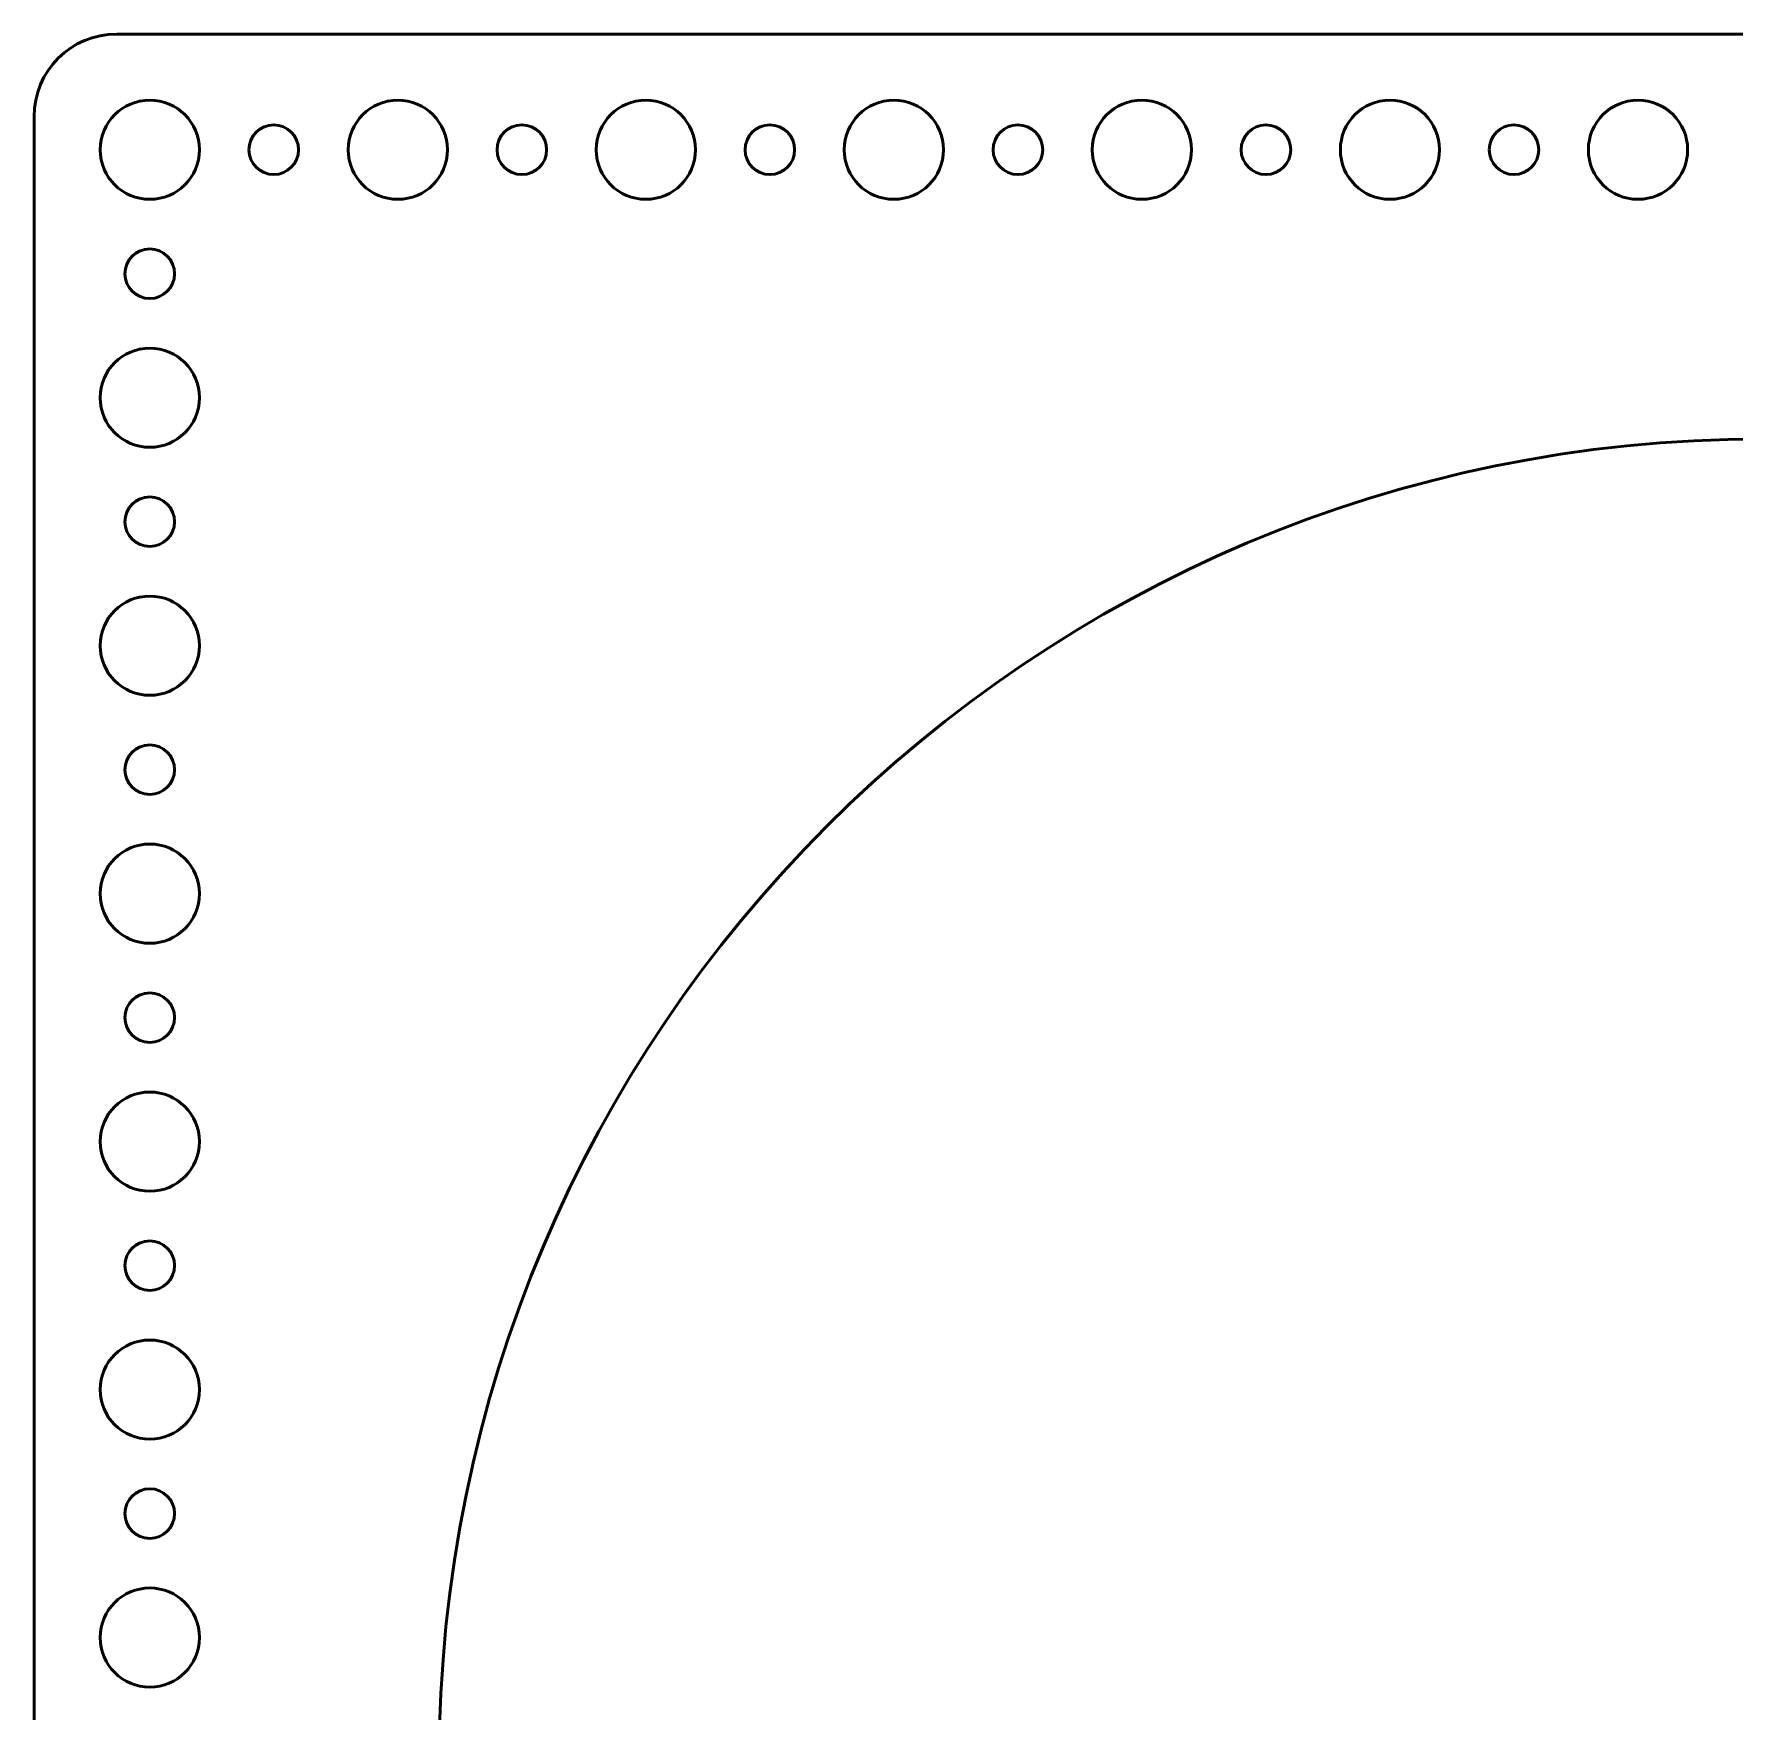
# Model space of a CAD drawing. Header units: centimetres. Extents: x -31.4 to 31.4, y -20.9 to 20.9.
# Drawn here: x -31.45 to -21.16, y -10.2 to -0.05 of the extents above; entities that cross this region are included whole.
import ezdxf

# ---------------------------------------------------------------- set-up
doc = ezdxf.new("R2010")
doc.units = ezdxf.units.CM
doc.header["$MEASUREMENT"] = 0
doc.layers.add('Layer 1', color=7, linetype='Continuous')

msp = doc.modelspace()

# ---------------------------------------------------------------- linework, layer by layer
at = {"layer": 'Layer 1', "lineweight": 53}
for centre, major_axis in [((-30.74999, -0.75001), (0, 0.30001)), ((-30.75, -1.5), (0, 0.15)), ((-30.74999, -2.25001), (0, 0.30001)), ((-20.99977, -10.50023), (0, 8.00023)), ((-30.75, -3), (0, 0.15)), ((-30.74999, -3.75001), (0, 0.30001)), ((-30.75, -4.5), (0, 0.15)), ((-30.74999, -5.25001), (0, 0.30001)), ((-30.75, -6), (0, 0.15)), ((-30.74999, -6.75001), (0, 0.30001)), ((-30.75, -7.5), (0, 0.15)), ((-30.74999, -8.25001), (0, 0.30001)), ((-30.75, -9), (0, 0.15)), ((-30.74999, -9.75001), (0, 0.30001))]:
    msp.add_ellipse(centre, major_axis=major_axis, ratio=1, dxfattribs=at)
for points, knots in [([(-31.45, -20.45), (-31.45, -20.45), (-31.45, -0.55), (-31.45, -0.55), (-31.45, -0.55), (-31.45, -0.27386), (-31.22614, -0.05), (-30.95, -0.05), (-30.95, -0.05), (-30.95, -0.05), (-11.05, -0.05), (-11.05, -0.05), (-11.05, -0.05), (-10.77386, -0.05), (-10.55, -0.27386), (-10.55, -0.55), (-10.55, -0.55), (-10.55, -0.55), (-10.55, -20.45), (-10.55, -20.45), (-10.55, -20.45), (-10.55, -20.72614), (-10.77386, -20.95), (-11.05, -20.95), (-11.05, -20.95), (-11.05, -20.95), (-30.95, -20.95), (-30.95, -20.95), (-30.95, -20.95), (-31.22614, -20.95), (-31.45, -20.72614), (-31.45, -20.45)], [0, 0, 0, 0, 0.11111111, 0.11111111, 0.11111111, 0.11111111, 0.22222222, 0.22222222, 0.22222222, 0.22222222, 0.33333333, 0.33333333, 0.33333333, 0.33333333, 0.44444444, 0.44444444, 0.44444444, 0.44444444, 0.55555556, 0.55555556, 0.55555556, 0.55555556, 0.66666667, 0.66666667, 0.66666667, 0.66666667, 0.77777778, 0.77777778, 0.77777778, 0.77777778, 1, 1, 1, 1]), ([(-29.55, -0.75), (-29.55, -0.58431), (-29.41569, -0.45), (-29.25, -0.45), (-29.25, -0.45), (-29.08431, -0.45), (-28.95, -0.58431), (-28.95, -0.75), (-28.95, -0.75), (-28.95, -0.91569), (-29.08431, -1.05), (-29.25, -1.05), (-29.25, -1.05), (-29.41569, -1.05), (-29.55, -0.91569), (-29.55, -0.75)], [0, 0, 0, 0, 0.2, 0.2, 0.2, 0.2, 0.4, 0.4, 0.4, 0.4, 0.6, 0.6, 0.6, 0.6, 1, 1, 1, 1]), ([(-28.05, -0.75), (-28.05, -0.58431), (-27.91569, -0.45), (-27.75, -0.45), (-27.75, -0.45), (-27.58431, -0.45), (-27.45, -0.58431), (-27.45, -0.75), (-27.45, -0.75), (-27.45, -0.91569), (-27.58431, -1.05), (-27.75, -1.05), (-27.75, -1.05), (-27.91569, -1.05), (-28.05, -0.91569), (-28.05, -0.75)], [0, 0, 0, 0, 0.2, 0.2, 0.2, 0.2, 0.4, 0.4, 0.4, 0.4, 0.6, 0.6, 0.6, 0.6, 1, 1, 1, 1]), ([(-26.55, -0.75), (-26.55, -0.58431), (-26.41569, -0.45), (-26.25, -0.45), (-26.25, -0.45), (-26.08431, -0.45), (-25.95, -0.58431), (-25.95, -0.75), (-25.95, -0.75), (-25.95, -0.91569), (-26.08431, -1.05), (-26.25, -1.05), (-26.25, -1.05), (-26.41569, -1.05), (-26.55, -0.91569), (-26.55, -0.75)], [0, 0, 0, 0, 0.2, 0.2, 0.2, 0.2, 0.4, 0.4, 0.4, 0.4, 0.6, 0.6, 0.6, 0.6, 1, 1, 1, 1]), ([(-25.05, -0.75), (-25.05, -0.58431), (-24.91569, -0.45), (-24.75, -0.45), (-24.75, -0.45), (-24.58431, -0.45), (-24.45, -0.58431), (-24.45, -0.75), (-24.45, -0.75), (-24.45, -0.91569), (-24.58431, -1.05), (-24.75, -1.05), (-24.75, -1.05), (-24.91569, -1.05), (-25.05, -0.91569), (-25.05, -0.75)], [0, 0, 0, 0, 0.2, 0.2, 0.2, 0.2, 0.4, 0.4, 0.4, 0.4, 0.6, 0.6, 0.6, 0.6, 1, 1, 1, 1]), ([(-23.55, -0.75), (-23.55, -0.58431), (-23.41569, -0.45), (-23.25, -0.45), (-23.25, -0.45), (-23.08431, -0.45), (-22.95, -0.58431), (-22.95, -0.75), (-22.95, -0.75), (-22.95, -0.91569), (-23.08431, -1.05), (-23.25, -1.05), (-23.25, -1.05), (-23.41569, -1.05), (-23.55, -0.91569), (-23.55, -0.75)], [0, 0, 0, 0, 0.2, 0.2, 0.2, 0.2, 0.4, 0.4, 0.4, 0.4, 0.6, 0.6, 0.6, 0.6, 1, 1, 1, 1]), ([(-22.05, -0.75), (-22.05, -0.58431), (-21.91569, -0.45), (-21.75, -0.45), (-21.75, -0.45), (-21.58431, -0.45), (-21.45, -0.58431), (-21.45, -0.75), (-21.45, -0.75), (-21.45, -0.91569), (-21.58431, -1.05), (-21.75, -1.05), (-21.75, -1.05), (-21.91569, -1.05), (-22.05, -0.91569), (-22.05, -0.75)], [0, 0, 0, 0, 0.2, 0.2, 0.2, 0.2, 0.4, 0.4, 0.4, 0.4, 0.6, 0.6, 0.6, 0.6, 1, 1, 1, 1]), ([(-30.15, -0.75), (-30.15, -0.66716), (-30.08284, -0.6), (-30, -0.6), (-30, -0.6), (-29.91716, -0.6), (-29.85, -0.66716), (-29.85, -0.75), (-29.85, -0.75), (-29.85, -0.83284), (-29.91716, -0.9), (-30, -0.9), (-30, -0.9), (-30.08284, -0.9), (-30.15, -0.83284), (-30.15, -0.75)], [0, 0, 0, 0, 0.2, 0.2, 0.2, 0.2, 0.4, 0.4, 0.4, 0.4, 0.6, 0.6, 0.6, 0.6, 1, 1, 1, 1]), ([(-28.65, -0.75), (-28.65, -0.66716), (-28.58284, -0.6), (-28.5, -0.6), (-28.5, -0.6), (-28.41716, -0.6), (-28.35, -0.66716), (-28.35, -0.75), (-28.35, -0.75), (-28.35, -0.83284), (-28.41716, -0.9), (-28.5, -0.9), (-28.5, -0.9), (-28.58284, -0.9), (-28.65, -0.83284), (-28.65, -0.75)], [0, 0, 0, 0, 0.2, 0.2, 0.2, 0.2, 0.4, 0.4, 0.4, 0.4, 0.6, 0.6, 0.6, 0.6, 1, 1, 1, 1]), ([(-27.15, -0.75), (-27.15, -0.66716), (-27.08284, -0.6), (-27, -0.6), (-27, -0.6), (-26.91716, -0.6), (-26.85, -0.66716), (-26.85, -0.75), (-26.85, -0.75), (-26.85, -0.83284), (-26.91716, -0.9), (-27, -0.9), (-27, -0.9), (-27.08284, -0.9), (-27.15, -0.83284), (-27.15, -0.75)], [0, 0, 0, 0, 0.2, 0.2, 0.2, 0.2, 0.4, 0.4, 0.4, 0.4, 0.6, 0.6, 0.6, 0.6, 1, 1, 1, 1]), ([(-25.65, -0.75), (-25.65, -0.66716), (-25.58284, -0.6), (-25.5, -0.6), (-25.5, -0.6), (-25.41716, -0.6), (-25.35, -0.66716), (-25.35, -0.75), (-25.35, -0.75), (-25.35, -0.83284), (-25.41716, -0.9), (-25.5, -0.9), (-25.5, -0.9), (-25.58284, -0.9), (-25.65, -0.83284), (-25.65, -0.75)], [0, 0, 0, 0, 0.2, 0.2, 0.2, 0.2, 0.4, 0.4, 0.4, 0.4, 0.6, 0.6, 0.6, 0.6, 1, 1, 1, 1]), ([(-24.15, -0.75), (-24.15, -0.66716), (-24.08284, -0.6), (-24, -0.6), (-24, -0.6), (-23.91716, -0.6), (-23.85, -0.66716), (-23.85, -0.75), (-23.85, -0.75), (-23.85, -0.83284), (-23.91716, -0.9), (-24, -0.9), (-24, -0.9), (-24.08284, -0.9), (-24.15, -0.83284), (-24.15, -0.75)], [0, 0, 0, 0, 0.2, 0.2, 0.2, 0.2, 0.4, 0.4, 0.4, 0.4, 0.6, 0.6, 0.6, 0.6, 1, 1, 1, 1]), ([(-22.65, -0.75), (-22.65, -0.66716), (-22.58284, -0.6), (-22.5, -0.6), (-22.5, -0.6), (-22.41716, -0.6), (-22.35, -0.66716), (-22.35, -0.75), (-22.35, -0.75), (-22.35, -0.83284), (-22.41716, -0.9), (-22.5, -0.9), (-22.5, -0.9), (-22.58284, -0.9), (-22.65, -0.83284), (-22.65, -0.75)], [0, 0, 0, 0, 0.2, 0.2, 0.2, 0.2, 0.4, 0.4, 0.4, 0.4, 0.6, 0.6, 0.6, 0.6, 1, 1, 1, 1])]:
    msp.add_open_spline(points, degree=3, knots=knots, dxfattribs=at)

doc.saveas('drawing.dxf')
